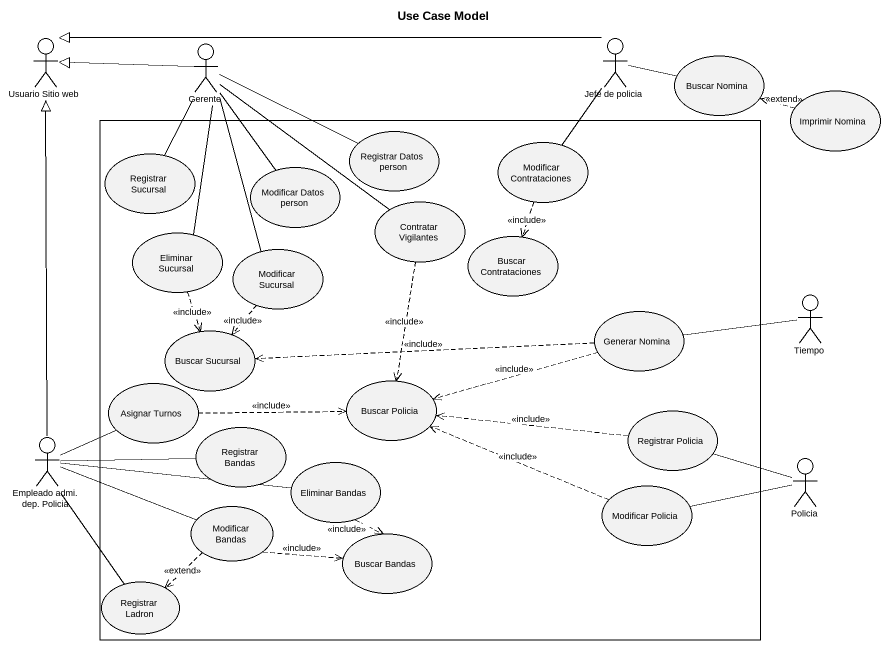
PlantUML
@startuml
title Use Case Model
actor "Usuario Sitio web" as Usuario_Sitio_web
actor Gerente
actor "Jefe de policia" as Jefe_de_policia
usecase "Buscar Nomina" as Buscar_Nomina
usecase "Imprimir Nomina" as Imprimir_Nomina
rectangle " " as rectangle1 {
  usecase "Registrar Datos person" as Registrar_Datos_person
  usecase "Registrar Sucursal" as Registrar_Sucursal
  usecase "Modificar Datos person" as Modificar_Datos_person
  usecase "Modificar Contrataciones" as Modificar_Contrataciones
  usecase "Contratar Vigilantes" as Contratar_Vigilantes
  usecase "Eliminar Sucursal" as Eliminar_Sucursal
  usecase "Modificar Sucursal" as Modificar_Sucursal
  usecase "Buscar Contrataciones" as Buscar_Contrataciones
  usecase "Generar Nomina" as Generar_Nomina
  usecase "Buscar Sucursal" as Buscar_Sucursal
  usecase "Asignar Turnos" as Asignar_Turnos
  usecase "Buscar Policia" as Buscar_Policia
  usecase "Registrar Bandas" as Registrar_Bandas
  usecase "Registrar Policia" as Registrar_Policia
  usecase "Eliminar Bandas" as Eliminar_Bandas
  usecase "Modificar Bandas" as Modificar_Bandas
  usecase "Modificar Policia" as Modificar_Policia
  usecase "Buscar Bandas" as Buscar_Bandas
  usecase "Registrar Ladron" as Registrar_Ladron
}
actor Tiempo
actor "Empleado admi. dep. Policia" as Empleado_admi_dep_Policia
actor Policia
Gerente -left-|> Usuario_Sitio_web
Gerente -right- Registrar_Datos_person
Gerente -- Registrar_Sucursal
Gerente -- Modificar_Datos_person
Gerente -- Contratar_Vigilantes
Gerente -- Eliminar_Sucursal
Gerente -- Modificar_Sucursal
Jefe_de_policia -left-|> Usuario_Sitio_web
Jefe_de_policia -right- Buscar_Nomina
Jefe_de_policia -- Modificar_Contrataciones
Imprimir_Nomina .left.> Buscar_Nomina : <<extend>>
Modificar_Contrataciones ..> Buscar_Contrataciones : <<include>>
Contratar_Vigilantes ..> Buscar_Policia : <<include>>
Eliminar_Sucursal ..> Buscar_Sucursal : <<include>>
Modificar_Sucursal ..> Buscar_Sucursal : <<include>>
Generar_Nomina .left.> Buscar_Sucursal : <<include>>
Generar_Nomina .left.> Buscar_Policia : <<include>>
Tiempo -left- Generar_Nomina
Asignar_Turnos .right.> Buscar_Policia : <<include>>
Empleado_admi_dep_Policia -up-|> Usuario_Sitio_web
Empleado_admi_dep_Policia -up- Asignar_Turnos
Empleado_admi_dep_Policia -right- Registrar_Bandas
Empleado_admi_dep_Policia -right- Eliminar_Bandas
Empleado_admi_dep_Policia -right- Modificar_Bandas
Empleado_admi_dep_Policia -- Registrar_Ladron
Registrar_Policia .left.> Buscar_Policia : <<include>>
Registrar_Policia -right- Policia
Eliminar_Bandas ..> Buscar_Bandas : <<include>>
Modificar_Bandas .right.> Buscar_Bandas : <<include>>
Modificar_Bandas ..> Registrar_Ladron : <<extend>>
Modificar_Policia .left.> Buscar_Policia : <<include>>
Modificar_Policia -right- Policia
@enduml
